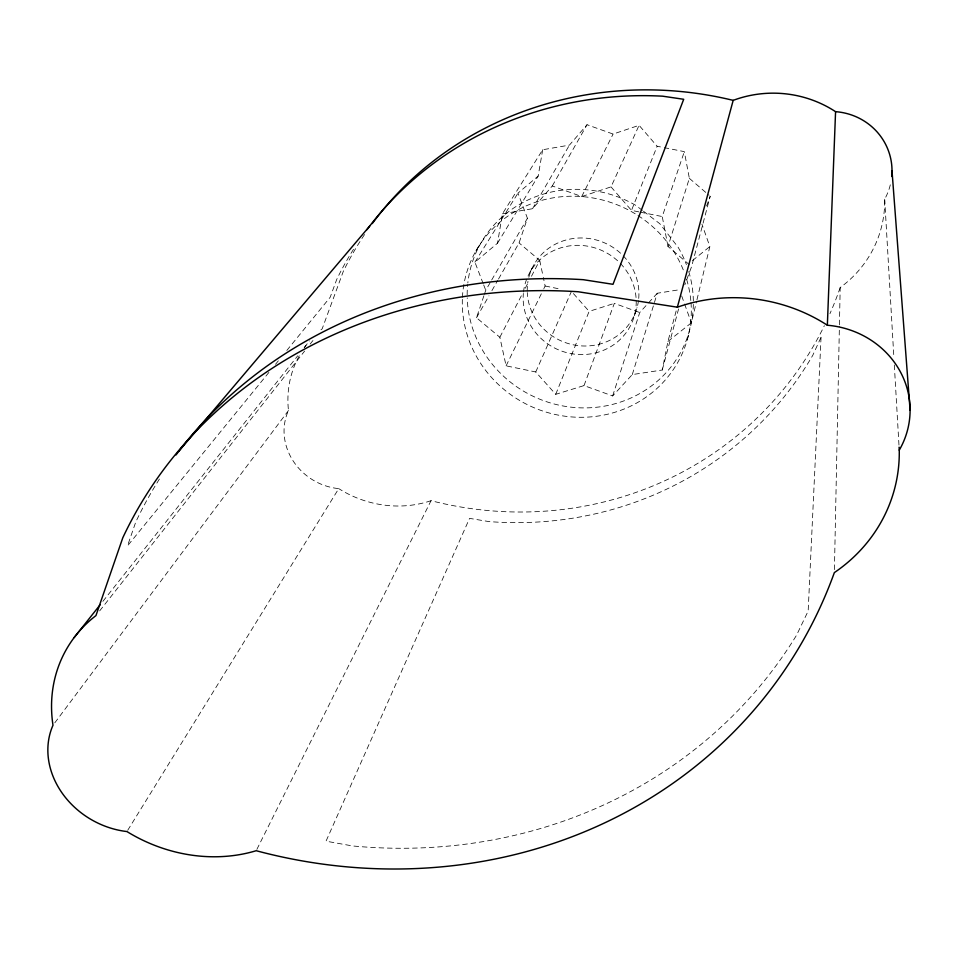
<?xml version="1.0" encoding="UTF-8"?>
<svg xmlns="http://www.w3.org/2000/svg" width="958" height="958" viewBox="0 0 958 958"><rect width="100%" height="100%" fill="white"/><g stroke="black" fill="none" stroke-linecap="round" stroke-linejoin="round"><path stroke-width="0.72" stroke-dasharray="4.79 3.59" d="M834.43 569.615L839.4 326.343M839.436 324.846L840.19 287.544A111.427 107.979 0.8 0 0 884.689 199.204A61.803 59.863 -8.4 0 0 890.928 182.032M483.167 283.592L474.917 262.169L497.513 243.212L502.447 213.79L542.695 149.747L569.435 145.113L587.038 124.72L613.084 134.06L639.082 125.33L657.14 146.251L662.864 147.388M497.513 243.212L538.156 176.08L542.695 149.747M483.898 295.771L476.497 317.733L499.848 337.264L506.099 365.848L535.738 371.967L555.724 394.325L584.021 385.595L612.641 395.941L632.28 374.578L662.253 370.016L667.93 341.443L676.743 308.799M687.245 339.815L689.329 331.217M667.93 341.443L691.365 322.834L696.598 301.243M696.945 299.806L709.854 246.565L701.915 224.136M662.253 370.016L678.587 308.907M632.28 374.578L657.26 293.256L679.689 289.687M689.353 264.659L668.001 246.469L689.353 178.344L684.335 151.639L664.289 147.664M612.641 395.941L639.74 312.536L647.524 303.961M634.352 315.793L637.058 307.614M484.353 294.405L485.742 290.286L490.951 281.281M498.507 279.041L519.056 242.925L527.439 218.28L517.979 193.133L538.156 176.08M668.001 246.469L662.241 216.556L684.335 151.639M584.021 385.595L614.329 303.375L639.74 312.536M706.597 205.982L710.213 196.21L691.604 266.575L684.838 284.789M638.818 211.862L631.502 210.401L657.14 146.251M555.724 394.325L589.134 311.362L614.329 303.375M535.738 371.967L571.459 291.364M502.447 213.79L532.552 208.724L552.287 185.972L581.722 196.546L611.024 186.882L639.082 125.33M506.099 365.848L543.174 289.999M543.821 288.669L545.126 286.011L543.318 277.461M256.864 849.375L431.04 500.687A356.604 342.629 37.1 0 0 824.347 325.708M581.722 196.546L613.084 134.06M499.848 337.264L522.529 293.507M525.283 288.202L528.72 281.568M531.474 276.263L539.713 260.36L519.056 242.925M530.133 271.964L534.145 264.324M552.287 185.972L587.038 124.72M476.497 317.733L488.975 295.806M491.909 290.645L497.777 280.335M532.552 208.724L569.435 145.113M491.694 279.999L527.439 218.28M127.713 830.287L338.737 488.628A57.121 52.175 31.5 0 1 288.478 410.503A105.009 96.806 30.4 0 1 299.722 354.903M474.917 262.169L517.979 193.133M475.922 250.936L480.665 243.464M54.786 722.847L288.478 410.503M99.656 610.905L304.632 351.059M310.176 344.042L312.943 340.533M102.901 601.337L297.687 355.837M304.177 347.658L306.033 345.323M268.911 372.411L127.51 545.868L135.713 522.158A487.059 431.687 16.8 0 1 159.926 478.258M275.509 364.315L278.335 360.843M286.825 350.436L330.187 297.243L336.749 279.389A350.64 327.612 15.1 0 1 354.999 246.96M648.506 302.896L657.26 293.256M692.49 260.564L709.854 246.565M640.279 212.161L662.241 216.556M545.126 286.011L558.298 288.681M642.375 210.389L635.837 205.395A113.918 108.434 23 0 0 467.827 282.957M643.465 211.227L659.799 223.705L678.132 247.248A113.918 108.434 23 0 1 686.407 264.576M689.353 178.344L709.112 195.276M573.423 293.579L589.134 311.362M611.024 186.882L631.502 210.401M483.682 284.933L485.742 290.286M681.689 295.938L684.108 302.668M684.587 304.009L691.365 322.834M539.713 260.36L543.018 276.036M884.689 199.204L893.886 357.538M894.317 365.01L899.095 447.17M364.567 234.518A346.245 324.044 15 0 0 343.239 271.545L322.175 328.822A105.009 96.806 30.4 0 0 318.834 331.6M431.04 500.687A105.009 96.806 30.4 0 1 338.737 488.628M304.345 347.622A105.009 96.806 30.4 0 1 309.638 340.856M840.19 287.544A356.604 342.629 37.1 0 1 829.951 313.661M690.993 302.536A115.355 109.655 23 0 1 579.063 417.281A115.355 109.655 23 0 1 462.367 298.824M462.427 297.387A115.355 109.655 23 0 1 636.759 214.76M637.992 215.538A115.355 109.655 23 0 1 684.263 272.407M686.646 279.437A115.355 109.655 23 0 1 690.862 301.075M693.341 304.404A113.918 108.434 23 0 1 580.895 407.857A113.918 108.434 23 0 1 467.217 297.878M467.169 294.908A113.918 108.434 23 0 1 467.672 284.454M688.754 271.521A113.918 108.434 23 0 1 693.352 302.979M620.353 263.426A56.953 54.199 23 0 1 598.654 352.041A56.953 54.199 23 0 1 523.343 293.459M523.487 292.034A56.953 54.199 23 0 1 560.717 247.871A56.953 54.199 23 0 1 619.311 262.372M638.471 300.716A56.247 53.612 23 0 1 580.788 345.862A56.247 53.612 23 0 1 527.283 292.597M527.235 291.196A56.247 53.612 23 0 1 527.966 281.389M528.84 277.281A56.247 53.612 23 0 1 567.843 239.536A56.247 53.612 23 0 1 622.233 254.804M623.263 255.846A56.247 53.612 23 0 1 638.639 299.303M821.054 337.252L808.169 611.036L796.625 635.082A507.512 467.48 32.5 0 1 352.46 845.938L326.019 841.184L469.564 518.374L488.903 521.583A361.274 346.664 36.8 0 0 812.767 355.322L821.054 337.252"/><path stroke-width="1.44" d="M827.353 325.229A162.273 151.22 9.5 0 0 677.366 307.195L578.057 291.735A495.837 437.938 16.9 0 0 122.792 537.773L95.956 615.587A149.316 128.947 28.8 0 0 52.989 725.242A80.975 69.036 29.8 0 0 126.935 831.556A149.316 128.947 28.8 0 0 256.193 850.716A517.045 474.964 32.4 0 0 834.358 572.597A162.273 151.22 9.5 0 0 899.263 450.152A90.28 84.496 3.5 0 0 827.353 325.229L835.568 111.667A111.427 107.979 0.8 0 0 733.181 100.362A346.245 324.044 15 0 0 372.255 223.597M677.366 307.195L733.181 100.362M74.137 637.585L100.111 604.845M178.739 451.35L369.68 226.1M892.018 170.859L910.1 410.335M899.095 447.17L899.263 450.152M835.568 111.667A61.803 59.863 -8.4 0 1 891.742 176.476M176.044 454.93A487.059 431.687 16.8 0 1 583.266 279.688L613.012 284.31L683.701 99.285L662.637 96.183A350.64 327.612 15.1 0 0 366.962 229.692"/></g></svg>
